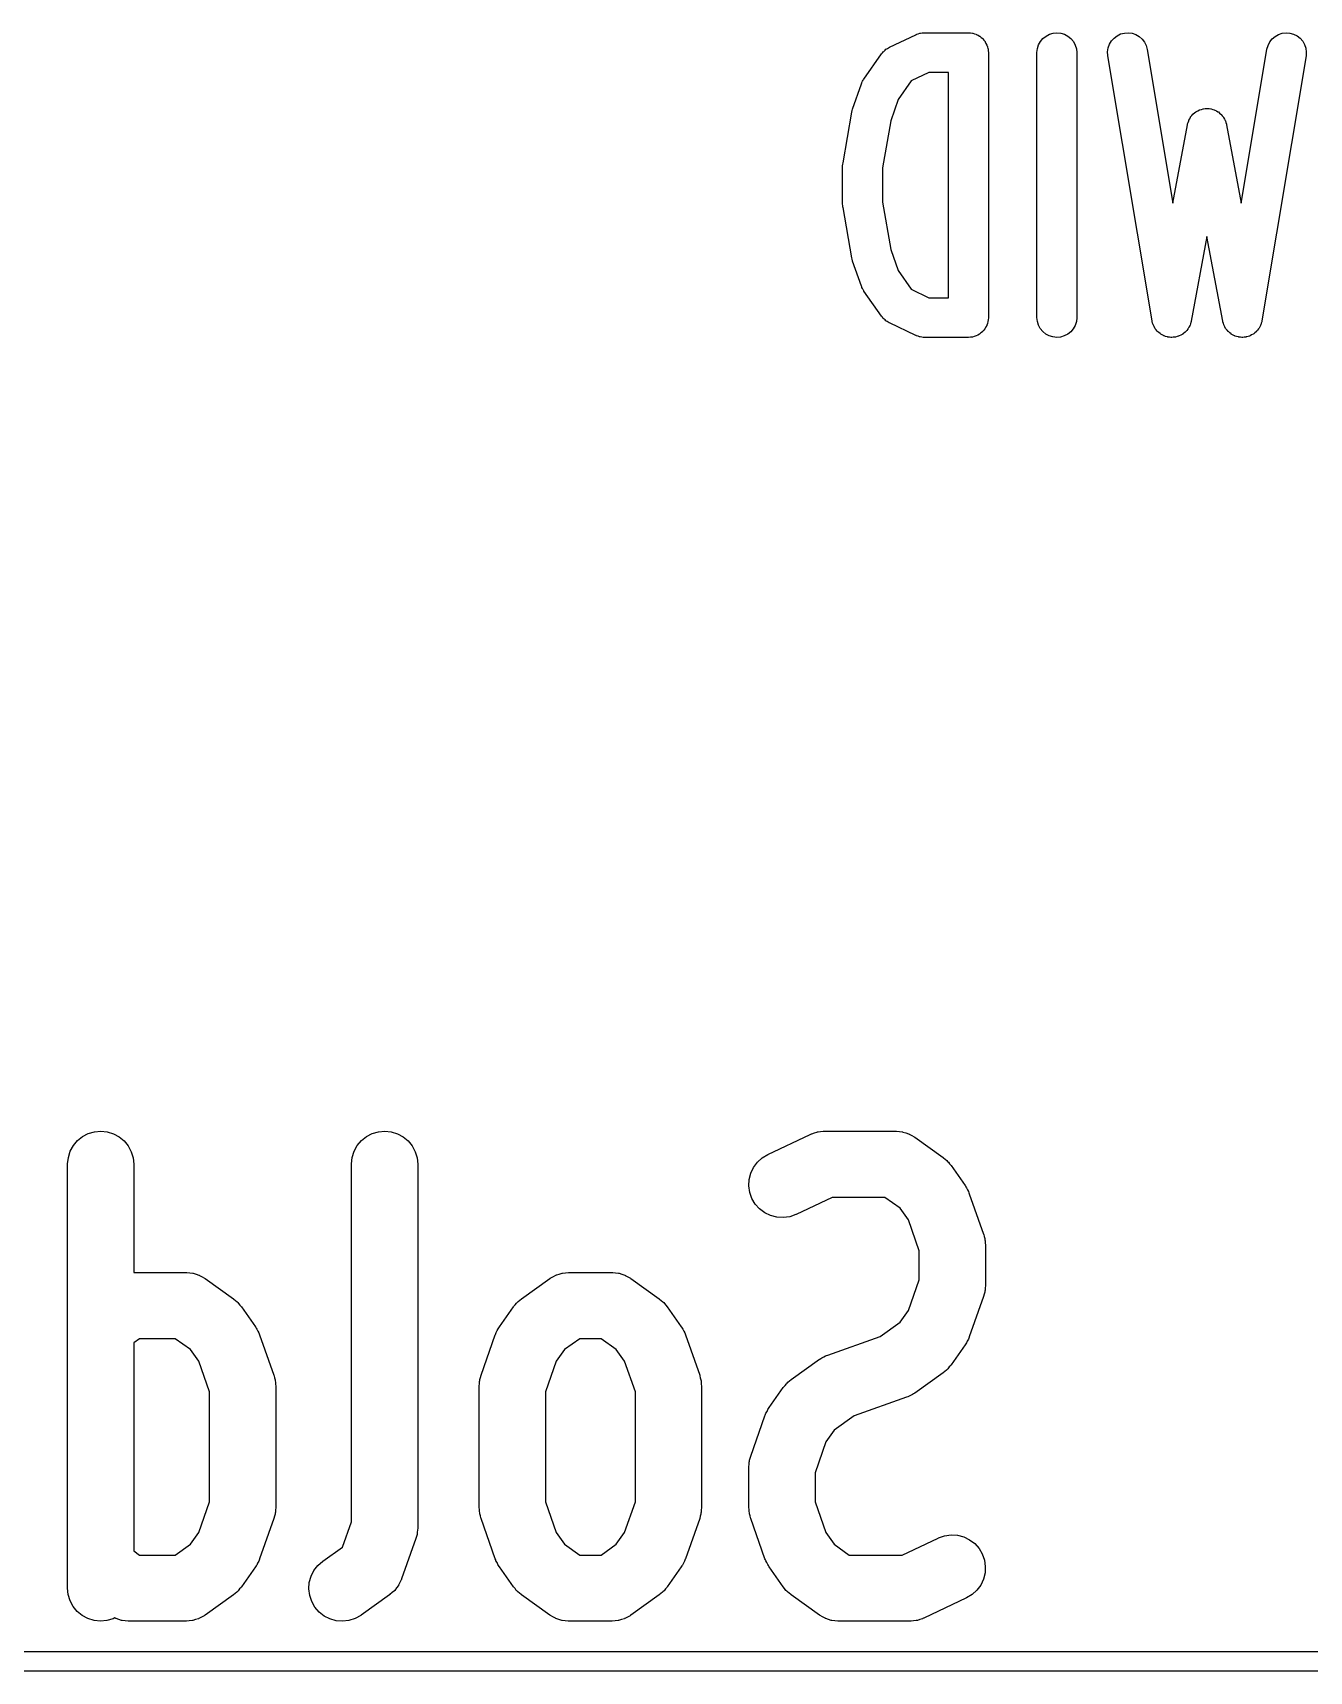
# Model space of a CAD drawing. Extents: x 69 to 231, y -99 to -49.
# Drawn here: x 180.47 to 190.11, y -97.83 to -85.45 of the extents above; entities that cross this region are included whole.
import ezdxf

# ---------------------------------------------------------------- set-up
doc = ezdxf.new("R2010")
doc.units = 0
doc.layers.add('BLACK', color=7, linetype='CONTINUOUS')

msp = doc.modelspace()

# ---------------------------------------------------------------- linework, layer by layer
at = {"layer": 'BLACK', "linetype": 'CONTINUOUS'}
for p, q in [((186.936, -85.5646), (187.136, -85.4693)), ((187.136, -85.4693), (187.137, -85.4684)), ((187.137, -85.4684), (187.14, -85.4675)), ((187.14, -85.4675), (187.143, -85.4661)), ((187.143, -85.4661), (187.154, -85.4627)), ((187.154, -85.4627), (187.165, -85.4589)), ((187.165, -85.4589), (187.168, -85.4585)), ((187.168, -85.4585), (187.171, -85.4576)), ((187.171, -85.4576), (187.182, -85.4565)), ((187.182, -85.4565), (187.194, -85.4549)), ((187.194, -85.4549), (187.197, -85.4551)), ((187.197, -85.4551), (187.2, -85.4548)), ((187.2, -85.4548), (187.533, -85.4548)), ((187.533, -85.4548), (187.534, -85.4548)), ((187.534, -85.4548), (187.534, -85.4548)), ((187.534, -85.4548), (187.534, -85.4548)), ((187.534, -85.4548), (187.535, -85.4548)), ((187.535, -85.4548), (187.549, -85.4564)), ((187.549, -85.4564), (187.563, -85.4578)), ((187.563, -85.4578), (187.564, -85.458)), ((187.564, -85.458), (187.565, -85.458)), ((187.565, -85.458), (187.578, -85.4623)), ((187.578, -85.4623), (187.591, -85.4665)), ((187.591, -85.4665), (187.592, -85.4667)), ((187.592, -85.4667), (187.592, -85.4669)), ((187.592, -85.4669), (187.605, -85.4737)), ((187.605, -85.4737), (187.617, -85.4804)), ((188.118, -85.4792), (188.144, -85.4657)), ((188.144, -85.4657), (188.172, -85.4574)), ((188.172, -85.4574), (188.201, -85.4548)), ((188.201, -85.4548), (188.23, -85.4578)), ((188.23, -85.4578), (188.258, -85.4665)), ((188.258, -85.4665), (188.284, -85.4804)), ((188.632, -85.4945), (188.655, -85.4768)), ((188.655, -85.4768), (188.681, -85.464)), ((188.681, -85.464), (188.71, -85.4566)), ((188.71, -85.4566), (188.739, -85.4549)), ((188.739, -85.4549), (188.768, -85.4588)), ((188.768, -85.4588), (188.796, -85.4683)), ((188.796, -85.4683), (188.821, -85.483)), ((189.847, -85.4818), (189.873, -85.4675)), ((189.873, -85.4675), (189.901, -85.4583)), ((189.901, -85.4583), (189.93, -85.4548)), ((189.93, -85.4548), (189.959, -85.457)), ((189.959, -85.457), (189.987, -85.4648)), ((189.987, -85.4648), (190.013, -85.4779)), ((190.013, -85.4779), (190.037, -85.4959)), ((186.884, -85.606), (186.889, -85.5994)), ((186.889, -85.5994), (186.893, -85.5951)), ((186.893, -85.5951), (186.898, -85.5903)), ((186.898, -85.5903), (186.904, -85.5853)), ((186.904, -85.5853), (186.91, -85.5797)), ((186.91, -85.5797), (186.916, -85.5764)), ((186.916, -85.5764), (186.921, -85.5725)), ((186.921, -85.5725), (186.928, -85.5689)), ((186.928, -85.5689), (186.936, -85.5646)), ((187.617, -85.4804), (187.618, -85.4807)), ((187.618, -85.4807), (187.618, -85.481)), ((187.618, -85.481), (187.629, -85.4901)), ((187.629, -85.4901), (187.64, -85.4991)), ((187.64, -85.4991), (187.64, -85.4995)), ((187.64, -85.4995), (187.641, -85.4998)), ((187.641, -85.4998), (187.649, -85.5108)), ((187.649, -85.5108), (187.658, -85.5218)), ((187.658, -85.5218), (187.659, -85.5222)), ((187.659, -85.5222), (187.659, -85.5226)), ((187.659, -85.5226), (187.665, -85.5351)), ((187.665, -85.5351), (187.672, -85.5476)), ((187.672, -85.5476), (187.672, -85.5481)), ((187.672, -85.5481), (187.672, -85.5486)), ((187.672, -85.5486), (187.676, -85.5621)), ((187.676, -85.5621), (187.68, -85.5756)), ((187.68, -85.5756), (187.681, -85.5761)), ((187.681, -85.5761), (187.681, -85.5767)), ((187.681, -85.5767), (187.682, -85.5906)), ((187.682, -85.5906), (187.683, -85.6048)), ((188.05, -85.6027), (188.053, -85.5736)), ((188.053, -85.5736), (188.062, -85.5457)), ((188.062, -85.5457), (188.076, -85.52)), ((188.076, -85.52), (188.095, -85.4976)), ((188.095, -85.4976), (188.118, -85.4792)), ((188.284, -85.4804), (188.306, -85.4991)), ((188.306, -85.4991), (188.325, -85.5218)), ((188.325, -85.5218), (188.339, -85.5476)), ((188.339, -85.5476), (188.347, -85.5756)), ((188.347, -85.5756), (188.35, -85.6048)), ((188.583, -85.5981), (188.588, -85.5691)), ((188.585, -85.6274), (188.583, -85.5981)), ((188.588, -85.5691), (188.597, -85.5415)), ((188.597, -85.5415), (188.612, -85.5163)), ((188.612, -85.5163), (188.632, -85.4945)), ((188.821, -85.483), (188.843, -85.5023)), ((188.843, -85.5023), (188.861, -85.5256)), ((188.861, -85.5256), (188.874, -85.5518)), ((188.874, -85.5518), (188.881, -85.5801)), ((188.881, -85.5801), (189.075, -86.7425)), ((189.592, -86.7425), (189.785, -85.5801)), ((189.785, -85.5801), (189.786, -85.578)), ((189.786, -85.578), (189.794, -85.5499)), ((189.794, -85.5499), (189.807, -85.5238)), ((189.807, -85.5238), (189.825, -85.5008)), ((189.825, -85.5008), (189.847, -85.4818)), ((190.037, -85.4959), (190.056, -85.518)), ((190.056, -85.518), (190.07, -85.5434)), ((190.07, -85.5434), (190.08, -85.5712)), ((190.08, -85.5712), (190.083, -85.6002)), ((190.083, -85.6002), (190.081, -85.6294)), ((186.744, -85.8045), (186.877, -85.614)), ((186.877, -85.614), (186.878, -85.6123)), ((186.878, -85.6123), (186.884, -85.606)), ((187.683, -85.6048), (187.683, -87.6048)), ((188.05, -85.6048), (188.05, -85.6027)), ((188.05, -87.6048), (188.05, -85.6048)), ((188.35, -85.6048), (188.35, -87.6048)), ((188.585, -85.6294), (188.585, -85.6274)), ((188.919, -87.6294), (188.585, -85.6294)), ((190.081, -85.6294), (189.748, -87.6294)), ((186.658, -86.0314), (186.725, -85.8409)), ((186.725, -85.8409), (186.726, -85.839)), ((186.726, -85.839), (186.728, -85.8346)), ((186.728, -85.8346), (186.729, -85.83)), ((186.729, -85.83), (186.734, -85.8214)), ((186.734, -85.8214), (186.738, -85.8126)), ((186.738, -85.8126), (186.741, -85.8087)), ((186.741, -85.8087), (186.744, -85.8045)), ((187.1, -85.8184), (187.001, -85.9596)), ((187.234, -85.7548), (187.1, -85.8184)), ((187.383, -85.7548), (187.234, -85.7548)), ((187.383, -87.4548), (187.383, -85.7548)), ((187.001, -85.9596), (186.946, -86.1189)), ((186.586, -86.436), (186.652, -86.0551)), ((186.652, -86.0551), (186.653, -86.053)), ((186.653, -86.053), (186.656, -86.0423)), ((186.656, -86.0423), (186.658, -86.0314)), ((189.203, -86.1043), (189.209, -86.0928)), ((189.209, -86.0928), (189.21, -86.0915)), ((189.21, -86.0901), (189.219, -86.0802)), ((189.21, -86.0915), (189.21, -86.0901)), ((189.219, -86.0802), (189.227, -86.0702)), ((189.227, -86.0702), (189.228, -86.0691)), ((189.228, -86.0691), (189.23, -86.0679)), ((189.23, -86.0679), (189.24, -86.0598)), ((189.24, -86.0598), (189.25, -86.0516)), ((189.25, -86.0516), (189.251, -86.0508)), ((189.251, -86.0508), (189.253, -86.0498)), ((189.253, -86.0498), (189.264, -86.0439)), ((189.264, -86.0439), (189.276, -86.0377)), ((189.276, -86.0377), (189.277, -86.0373)), ((189.277, -86.0373), (189.279, -86.0365)), ((189.279, -86.0365), (189.291, -86.033)), ((189.291, -86.033), (189.304, -86.0292)), ((189.304, -86.0292), (189.305, -86.029)), ((189.305, -86.029), (189.307, -86.0285)), ((189.307, -86.0285), (189.32, -86.0275)), ((189.32, -86.0275), (189.333, -86.0262)), ((189.333, -86.0262), (189.334, -86.0263)), ((189.334, -86.0263), (189.336, -86.0262)), ((189.336, -86.0262), (189.349, -86.0277)), ((189.349, -86.0277), (189.362, -86.0289)), ((189.362, -86.0289), (189.363, -86.0294)), ((189.363, -86.0294), (189.365, -86.0296)), ((189.365, -86.0296), (189.377, -86.0336)), ((189.377, -86.0336), (189.39, -86.0373)), ((189.39, -86.0373), (189.391, -86.038)), ((189.391, -86.038), (189.393, -86.0386)), ((189.393, -86.0386), (189.404, -86.0449)), ((189.404, -86.0449), (189.416, -86.0509)), ((189.416, -86.0509), (189.417, -86.052)), ((189.417, -86.052), (189.419, -86.0528)), ((189.419, -86.0528), (189.428, -86.0612)), ((189.428, -86.0612), (189.439, -86.0693)), ((189.439, -86.0693), (189.44, -86.0706)), ((189.44, -86.0706), (189.441, -86.0717)), ((189.441, -86.0717), (189.449, -86.0818)), ((189.449, -86.0818), (189.457, -86.0918)), ((189.457, -86.0918), (189.458, -86.0933)), ((189.458, -86.0933), (189.459, -86.0946)), ((189.459, -86.0946), (189.465, -86.1061)), ((186.946, -86.1189), (186.883, -86.4749)), ((189.075, -86.7425), (189.186, -86.1487)), ((189.186, -86.1466), (189.187, -86.145)), ((189.186, -86.1487), (189.186, -86.1466)), ((189.187, -86.1434), (189.191, -86.1311)), ((189.187, -86.145), (189.187, -86.1434)), ((189.191, -86.1311), (189.195, -86.1186)), ((189.195, -86.1186), (189.196, -86.1172)), ((189.196, -86.1156), (189.203, -86.1043)), ((189.196, -86.1172), (189.196, -86.1156)), ((189.465, -86.1061), (189.471, -86.1175)), ((189.471, -86.1175), (189.472, -86.1191)), ((189.472, -86.1191), (189.473, -86.1205)), ((189.473, -86.1205), (189.476, -86.133)), ((189.476, -86.133), (189.48, -86.1454)), ((189.48, -86.1454), (189.48, -86.1471)), ((189.48, -86.1471), (189.481, -86.1487)), ((189.481, -86.1487), (189.592, -86.7425)), ((186.583, -86.4598), (186.585, -86.448)), ((186.583, -86.4619), (186.583, -86.4598)), ((186.583, -86.7476), (186.583, -86.4619)), ((186.585, -86.448), (186.586, -86.436)), ((186.883, -86.4749), (186.883, -86.7346)), ((186.584, -86.7595), (186.583, -86.7476)), ((186.585, -86.7714), (186.584, -86.7595)), ((186.586, -86.7735), (186.585, -86.7714)), ((186.652, -87.1544), (186.586, -86.7735)), ((186.883, -86.7346), (186.946, -87.0906)), ((189.333, -86.9936), (189.214, -87.6323)), ((189.453, -87.6323), (189.333, -86.9936)), ((186.655, -87.1652), (186.652, -87.1544)), ((186.658, -87.1761), (186.655, -87.1652)), ((186.658, -87.1781), (186.658, -87.1761)), ((186.725, -87.3686), (186.658, -87.1781)), ((186.946, -87.0906), (187.001, -87.25)), ((187.001, -87.25), (187.1, -87.3911)), ((186.727, -87.373), (186.725, -87.3686)), ((186.729, -87.3776), (186.727, -87.373)), ((186.733, -87.3863), (186.729, -87.3776)), ((186.737, -87.3952), (186.733, -87.3863)), ((186.74, -87.3991), (186.737, -87.3952)), ((186.743, -87.4033), (186.74, -87.3991)), ((186.744, -87.4051), (186.743, -87.4033)), ((186.877, -87.5955), (186.744, -87.4051)), ((187.1, -87.3911), (187.234, -87.4548)), ((187.234, -87.4548), (187.383, -87.4548)), ((186.883, -87.6019), (186.877, -87.5955)), ((186.887, -87.6086), (186.883, -87.6019)), ((186.892, -87.6129), (186.887, -87.6086)), ((186.896, -87.6178), (186.892, -87.6129)), ((186.903, -87.6229), (186.896, -87.6178)), ((186.909, -87.6286), (186.903, -87.6229)), ((186.914, -87.6319), (186.909, -87.6286)), ((186.919, -87.6359), (186.914, -87.6319)), ((186.927, -87.6397), (186.919, -87.6359)), ((186.934, -87.644), (186.927, -87.6397)), ((186.936, -87.645), (186.934, -87.644)), ((187.136, -87.7402), (186.936, -87.645)), ((187.648, -87.7003), (187.639, -87.7112)), ((187.657, -87.6895), (187.648, -87.7003)), ((187.658, -87.6886), (187.657, -87.689)), ((187.657, -87.689), (187.657, -87.6895)), ((187.664, -87.6762), (187.658, -87.6886)), ((187.671, -87.6639), (187.664, -87.6762)), ((187.672, -87.6629), (187.671, -87.6633)), ((187.671, -87.6633), (187.671, -87.6639)), ((187.676, -87.6494), (187.672, -87.6629)), ((187.68, -87.6359), (187.676, -87.6494)), ((187.682, -87.6209), (187.68, -87.6349)), ((187.68, -87.6349), (187.68, -87.6354)), ((187.68, -87.6354), (187.68, -87.6359)), ((187.683, -87.6069), (187.682, -87.6209)), ((187.683, -87.6048), (187.683, -87.6058)), ((187.683, -87.6058), (187.683, -87.6058)), ((187.683, -87.6058), (187.683, -87.6058)), ((187.683, -87.6058), (187.683, -87.6069)), ((188.053, -87.6339), (188.05, -87.6048)), ((188.061, -87.6619), (188.053, -87.6339)), ((188.075, -87.6878), (188.061, -87.6619)), ((188.094, -87.7105), (188.075, -87.6878)), ((188.324, -87.6895), (188.305, -87.7119)), ((188.338, -87.6639), (188.324, -87.6895)), ((188.347, -87.6359), (188.338, -87.6639)), ((188.35, -87.6069), (188.347, -87.6359)), ((188.35, -87.6048), (188.35, -87.6069)), ((188.92, -87.6324), (188.919, -87.6294)), ((188.92, -87.6355), (188.92, -87.6324)), ((188.923, -87.6466), (188.92, -87.6355)), ((188.926, -87.6577), (188.923, -87.6466)), ((188.928, -87.6605), (188.926, -87.6577)), ((188.929, -87.6634), (188.928, -87.6605)), ((188.934, -87.6736), (188.929, -87.6634)), ((188.939, -87.6839), (188.934, -87.6736)), ((188.941, -87.6864), (188.939, -87.6839)), ((188.943, -87.6891), (188.941, -87.6864)), ((188.95, -87.698), (188.943, -87.6891)), ((188.957, -87.7072), (188.95, -87.698)), ((189.18, -87.7019), (189.173, -87.7108)), ((189.188, -87.6932), (189.18, -87.7019)), ((189.189, -87.6905), (189.188, -87.6932)), ((189.191, -87.6881), (189.189, -87.6905)), ((189.197, -87.678), (189.191, -87.6881)), ((189.203, -87.668), (189.197, -87.678)), ((189.204, -87.6651), (189.203, -87.668)), ((189.205, -87.6623), (189.204, -87.6651)), ((189.209, -87.6513), (189.205, -87.6623)), ((189.212, -87.6404), (189.209, -87.6513)), ((189.213, -87.6373), (189.212, -87.6404)), ((189.214, -87.6343), (189.213, -87.6373)), ((189.214, -87.6323), (189.214, -87.6343)), ((189.453, -87.6353), (189.453, -87.6323)), ((189.454, -87.6383), (189.453, -87.6353)), ((189.457, -87.6493), (189.454, -87.6383)), ((189.461, -87.6604), (189.457, -87.6493)), ((189.462, -87.6632), (189.461, -87.6604)), ((189.463, -87.6661), (189.462, -87.6632)), ((189.469, -87.6761), (189.463, -87.6661)), ((189.474, -87.6864), (189.469, -87.6761)), ((189.476, -87.6888), (189.474, -87.6864)), ((189.478, -87.6915), (189.476, -87.6888)), ((189.485, -87.7003), (189.478, -87.6915)), ((189.492, -87.7093), (189.485, -87.7003)), ((189.715, -87.6996), (189.708, -87.7087)), ((189.723, -87.6909), (189.715, -87.6996)), ((189.724, -87.6881), (189.723, -87.6909)), ((189.726, -87.6857), (189.724, -87.6881)), ((189.732, -87.6754), (189.726, -87.6857)), ((189.737, -87.6654), (189.732, -87.6754)), ((189.738, -87.6624), (189.737, -87.6654)), ((189.74, -87.6596), (189.738, -87.6624)), ((189.743, -87.6485), (189.74, -87.6596)), ((189.746, -87.6375), (189.743, -87.6485)), ((189.747, -87.6345), (189.746, -87.6375)), ((189.748, -87.6315), (189.747, -87.6345)), ((189.748, -87.6294), (189.748, -87.6315)), ((187.138, -87.7412), (187.136, -87.7402)), ((187.141, -87.7426), (187.138, -87.7412)), ((187.152, -87.7462), (187.141, -87.7426)), ((187.163, -87.7501), (187.152, -87.7462)), ((187.166, -87.7506), (187.163, -87.7501)), ((187.169, -87.7515), (187.166, -87.7506)), ((187.18, -87.7528), (187.169, -87.7515)), ((187.192, -87.7545), (187.18, -87.7528)), ((187.195, -87.7544), (187.192, -87.7545)), ((187.198, -87.7547), (187.195, -87.7544)), ((187.2, -87.7548), (187.198, -87.7547)), ((187.533, -87.7548), (187.2, -87.7548)), ((187.547, -87.7534), (187.533, -87.7548)), ((187.561, -87.7521), (187.547, -87.7534)), ((187.562, -87.752), (187.561, -87.7521)), ((187.576, -87.7478), (187.562, -87.7519)), ((187.562, -87.7519), (187.562, -87.752)), ((187.59, -87.7438), (187.576, -87.7478)), ((187.603, -87.7368), (187.59, -87.7434)), ((187.59, -87.7434), (187.59, -87.7436)), ((187.59, -87.7436), (187.59, -87.7438)), ((187.615, -87.7303), (187.603, -87.7368)), ((187.616, -87.7299), (187.615, -87.7303)), ((187.627, -87.7207), (187.616, -87.7297)), ((187.616, -87.7297), (187.616, -87.7299)), ((187.638, -87.7119), (187.627, -87.7207)), ((187.639, -87.7115), (187.638, -87.7119)), ((187.639, -87.7112), (187.639, -87.7115)), ((188.116, -87.7291), (188.094, -87.7105)), ((188.142, -87.743), (188.116, -87.7291)), ((188.17, -87.7517), (188.142, -87.743)), ((188.199, -87.7548), (188.17, -87.7517)), ((188.228, -87.7521), (188.199, -87.7548)), ((188.256, -87.7438), (188.228, -87.7521)), ((188.282, -87.7303), (188.256, -87.7438)), ((188.305, -87.7119), (188.282, -87.7303)), ((188.959, -87.7092), (188.957, -87.7072)), ((188.961, -87.7116), (188.959, -87.7092)), ((188.97, -87.7189), (188.961, -87.7116)), ((188.979, -87.7265), (188.97, -87.7189)), ((188.982, -87.7281), (188.979, -87.7265)), ((188.984, -87.73), (188.982, -87.7281)), ((188.994, -87.7354), (188.984, -87.73)), ((189.004, -87.7412), (188.994, -87.7354)), ((189.007, -87.7422), (189.004, -87.7412)), ((189.01, -87.7437), (189.007, -87.7422)), ((189.021, -87.747), (189.01, -87.7437)), ((189.032, -87.7507), (189.021, -87.747)), ((189.035, -87.7511), (189.032, -87.7507)), ((189.038, -87.752), (189.035, -87.7511)), ((189.05, -87.7531), (189.038, -87.752)), ((189.061, -87.7547), (189.05, -87.7531)), ((189.064, -87.7545), (189.061, -87.7547)), ((189.067, -87.7548), (189.064, -87.7545)), ((189.079, -87.7536), (189.067, -87.7548)), ((189.09, -87.7529), (189.079, -87.7536)), ((189.093, -87.7521), (189.09, -87.7529)), ((189.096, -87.7518), (189.093, -87.7521)), ((189.107, -87.7484), (189.096, -87.7518)), ((189.119, -87.7455), (189.107, -87.7484)), ((189.121, -87.7441), (189.119, -87.7455)), ((189.124, -87.7432), (189.121, -87.7441)), ((189.135, -87.7378), (189.124, -87.7432)), ((189.145, -87.7327), (189.135, -87.7378)), ((189.147, -87.7308), (189.145, -87.7327)), ((189.15, -87.7294), (189.147, -87.7308)), ((189.159, -87.722), (189.15, -87.7294)), ((189.168, -87.7151), (189.159, -87.722)), ((189.17, -87.7127), (189.168, -87.7151)), ((189.173, -87.7108), (189.17, -87.7127)), ((189.495, -87.7113), (189.492, -87.7093)), ((189.497, -87.7136), (189.495, -87.7113)), ((189.506, -87.7207), (189.497, -87.7136)), ((189.515, -87.7282), (189.506, -87.7207)), ((189.517, -87.7297), (189.515, -87.7282)), ((189.52, -87.7316), (189.517, -87.7297)), ((189.53, -87.7368), (189.52, -87.7316)), ((189.54, -87.7424), (189.53, -87.7368)), ((189.543, -87.7433), (189.54, -87.7424)), ((189.546, -87.7447), (189.543, -87.7433)), ((189.557, -87.7478), (189.546, -87.7447)), ((189.568, -87.7514), (189.557, -87.7478)), ((189.571, -87.7517), (189.568, -87.7514)), ((189.574, -87.7525), (189.571, -87.7517)), ((189.586, -87.7534), (189.574, -87.7525)), ((189.597, -87.7547), (189.586, -87.7534)), ((189.6, -87.7545), (189.597, -87.7547)), ((189.604, -87.7547), (189.6, -87.7545)), ((189.615, -87.7533), (189.604, -87.7547)), ((189.626, -87.7524), (189.615, -87.7533)), ((189.629, -87.7516), (189.626, -87.7524)), ((189.633, -87.7512), (189.629, -87.7516)), ((189.644, -87.7476), (189.633, -87.7512)), ((189.655, -87.7444), (189.644, -87.7476)), ((189.657, -87.743), (189.655, -87.7444)), ((189.66, -87.7421), (189.657, -87.743)), ((189.67, -87.7364), (189.66, -87.7421)), ((189.681, -87.7312), (189.67, -87.7364)), ((189.683, -87.7292), (189.681, -87.7312)), ((189.686, -87.7277), (189.683, -87.7292)), ((189.695, -87.7202), (189.686, -87.7277)), ((189.704, -87.7131), (189.695, -87.7202)), ((189.706, -87.7107), (189.704, -87.7131)), ((189.708, -87.7087), (189.706, -87.7107)), ((180.845, -93.7884), (180.888, -93.7658)), ((180.888, -93.7658), (180.935, -93.752)), ((180.935, -93.752), (180.984, -93.7476)), ((180.984, -93.7476), (181.032, -93.7527)), ((181.032, -93.7527), (181.079, -93.7672)), ((182.988, -93.7884), (183.031, -93.7658)), ((183.031, -93.7658), (183.078, -93.752)), ((183.078, -93.752), (183.127, -93.7476)), ((183.127, -93.7476), (183.175, -93.7527)), ((183.175, -93.7527), (183.222, -93.7672)), ((186.351, -93.7665), (186.37, -93.7608)), ((186.37, -93.7608), (186.389, -93.7544)), ((186.389, -93.7544), (186.393, -93.7537)), ((186.393, -93.7537), (186.398, -93.7524)), ((186.398, -93.7524), (186.417, -93.7505)), ((186.417, -93.7505), (186.437, -93.7478)), ((186.437, -93.7478), (186.442, -93.7481)), ((186.442, -93.7481), (186.446, -93.7476)), ((186.446, -93.7476), (186.982, -93.7476)), ((186.982, -93.7476), (186.986, -93.7476)), ((186.986, -93.7476), (186.988, -93.7479)), ((186.988, -93.7479), (186.99, -93.7477)), ((186.99, -93.7477), (187.012, -93.7506)), ((187.012, -93.7506), (187.034, -93.7531)), ((187.034, -93.7531), (187.036, -93.7538)), ((187.036, -93.7538), (187.038, -93.754)), ((187.038, -93.754), (187.059, -93.7611)), ((187.059, -93.7611), (187.081, -93.7678)), ((180.752, -93.8991), (180.776, -93.8564)), ((180.776, -93.8564), (180.807, -93.819)), ((180.807, -93.819), (180.845, -93.7884)), ((181.079, -93.7672), (181.122, -93.7904)), ((181.122, -93.7904), (181.16, -93.8215)), ((181.16, -93.8215), (181.19, -93.8593)), ((181.19, -93.8593), (181.213, -93.9024)), ((182.895, -93.8991), (182.919, -93.8564)), ((182.919, -93.8564), (182.95, -93.819)), ((182.95, -93.819), (182.988, -93.7884)), ((183.222, -93.7672), (183.265, -93.7904)), ((183.265, -93.7904), (183.302, -93.8215)), ((183.302, -93.8215), (183.333, -93.8593)), ((183.333, -93.8593), (183.356, -93.9024)), ((186.018, -93.9241), (186.339, -93.7717)), ((186.339, -93.7717), (186.342, -93.7702)), ((186.342, -93.7702), (186.347, -93.7687)), ((186.347, -93.7687), (186.351, -93.7665)), ((187.081, -93.7678), (187.083, -93.7689)), ((187.083, -93.7689), (187.085, -93.7696)), ((187.085, -93.7696), (187.104, -93.7807)), ((187.104, -93.7807), (187.123, -93.7913)), ((187.123, -93.7913), (187.125, -93.7928)), ((187.125, -93.7928), (187.127, -93.7939)), ((187.127, -93.7939), (187.341, -93.9463)), ((180.732, -93.9941), (180.738, -93.9456)), ((180.732, -93.9976), (180.732, -93.9941)), ((180.732, -97.1976), (180.732, -93.9976)), ((180.738, -93.9456), (180.752, -93.8991)), ((181.213, -93.9024), (181.227, -93.9491)), ((181.227, -93.9491), (181.232, -93.9976)), ((181.232, -93.9976), (181.232, -94.8143)), ((182.875, -93.9941), (182.88, -93.9456)), ((182.875, -93.9976), (182.875, -93.9941)), ((182.875, -96.6978), (182.875, -93.9976)), ((182.88, -93.9456), (182.895, -93.8991)), ((183.356, -93.9024), (183.37, -93.9491)), ((183.37, -93.9491), (183.375, -93.9976)), ((183.375, -93.9976), (183.375, -96.7405)), ((185.911, -94.0211), (185.94, -93.982)), ((185.94, -93.982), (185.976, -93.9492)), ((185.976, -93.9492), (186.018, -93.9241)), ((187.341, -93.9463), (187.344, -93.9483)), ((187.344, -93.9483), (187.356, -93.9592)), ((187.356, -93.9592), (187.369, -93.9692)), ((187.369, -93.9692), (187.374, -93.9754)), ((187.374, -93.9754), (187.381, -93.9808)), ((187.381, -93.9808), (187.39, -93.9938)), ((187.39, -93.9938), (187.401, -94.0062)), ((187.401, -94.0062), (187.508, -94.1586)), ((185.875, -94.1612), (185.878, -94.1125)), ((185.878, -94.1125), (185.89, -94.0652)), ((185.89, -94.0652), (185.911, -94.0211)), ((185.882, -94.2095), (185.875, -94.1612)), ((185.898, -94.2555), (185.882, -94.2095)), ((185.923, -94.2975), (185.898, -94.2555)), ((186.503, -94.2476), (186.232, -94.3759)), ((186.902, -94.2476), (186.503, -94.2476)), ((187.017, -94.3289), (186.902, -94.2476)), ((187.508, -94.1586), (187.51, -94.1615)), ((187.51, -94.1615), (187.514, -94.1686)), ((187.514, -94.1686), (187.519, -94.1752)), ((187.519, -94.1752), (187.526, -94.19)), ((187.526, -94.19), (187.534, -94.2042)), ((187.534, -94.2042), (187.536, -94.212)), ((187.536, -94.212), (187.539, -94.2195)), ((187.539, -94.2195), (187.647, -94.5242)), ((185.956, -94.3339), (185.923, -94.2975)), ((185.995, -94.3633), (185.956, -94.3339)), ((186.039, -94.3846), (185.995, -94.3633)), ((186.086, -94.3969), (186.039, -94.3846)), ((186.229, -94.3774), (186.183, -94.3932)), ((186.232, -94.3759), (186.229, -94.3774)), ((187.079, -94.4179), (187.017, -94.3289)), ((186.134, -94.3998), (186.086, -94.3969)), ((186.183, -94.3932), (186.134, -94.3998)), ((187.161, -94.6498), (187.079, -94.4179)), ((187.647, -94.5242), (187.648, -94.5275)), ((187.648, -94.5275), (187.651, -94.5432)), ((187.651, -94.5432), (187.656, -94.5586)), ((187.656, -94.5586), (187.657, -94.5669)), ((187.657, -94.5669), (187.659, -94.5751)), ((187.659, -94.5751), (187.659, -94.5911)), ((187.659, -94.5911), (187.661, -94.6071)), ((187.661, -94.6071), (187.661, -94.9119)), ((187.161, -94.8692), (187.161, -94.6498)), ((181.232, -94.8143), (181.625, -94.8143)), ((181.625, -94.8143), (181.628, -94.8143)), ((181.628, -94.8143), (181.631, -94.8146)), ((181.631, -94.8146), (181.633, -94.8144)), ((181.633, -94.8144), (181.655, -94.8173)), ((181.655, -94.8173), (181.677, -94.8197)), ((181.677, -94.8197), (181.679, -94.8204)), ((181.679, -94.8204), (181.681, -94.8207)), ((181.681, -94.8207), (181.702, -94.8278)), ((181.702, -94.8278), (181.723, -94.8345)), ((181.723, -94.8345), (181.725, -94.8356)), ((181.725, -94.8356), (181.728, -94.8363)), ((181.728, -94.8363), (181.747, -94.8473)), ((181.747, -94.8473), (181.766, -94.858)), ((181.766, -94.858), (181.768, -94.8594)), ((181.768, -94.8594), (181.77, -94.8605)), ((181.77, -94.8605), (181.984, -95.0129)), ((184.159, -95.0129), (184.373, -94.8605)), ((184.373, -94.8605), (184.376, -94.8585)), ((184.376, -94.8585), (184.378, -94.8575)), ((184.378, -94.8575), (184.38, -94.8561)), ((184.38, -94.8561), (184.399, -94.8456)), ((184.399, -94.8456), (184.419, -94.8349)), ((184.419, -94.8349), (184.421, -94.8342)), ((184.421, -94.8342), (184.423, -94.8331)), ((184.423, -94.8331), (184.444, -94.8267)), ((184.444, -94.8267), (184.465, -94.8199)), ((184.465, -94.8199), (184.467, -94.8197)), ((184.467, -94.8197), (184.469, -94.819)), ((184.469, -94.819), (184.491, -94.8169)), ((184.491, -94.8169), (184.513, -94.8143)), ((184.513, -94.8143), (184.516, -94.8145)), ((184.516, -94.8145), (184.518, -94.8143)), ((184.518, -94.8143), (184.839, -94.8143)), ((184.839, -94.8143), (184.843, -94.8143)), ((184.843, -94.8143), (184.845, -94.8146)), ((184.845, -94.8146), (184.847, -94.8144)), ((184.847, -94.8144), (184.869, -94.8173)), ((184.869, -94.8173), (184.891, -94.8197)), ((184.891, -94.8197), (184.893, -94.8204)), ((184.893, -94.8204), (184.896, -94.8207)), ((184.896, -94.8207), (184.917, -94.8278)), ((184.917, -94.8278), (184.938, -94.8345)), ((184.938, -94.8345), (184.94, -94.8356)), ((184.94, -94.8356), (184.942, -94.8363)), ((184.942, -94.8363), (184.961, -94.8473)), ((184.961, -94.8473), (184.981, -94.858)), ((184.981, -94.858), (184.982, -94.8594)), ((184.982, -94.8594), (184.984, -94.8605)), ((184.984, -94.8605), (185.198, -95.0129)), ((187.079, -95.1011), (187.161, -94.8692)), ((187.647, -94.9948), (187.539, -95.2996)), ((187.65, -94.9792), (187.647, -94.9948)), ((187.655, -94.9639), (187.65, -94.9792)), ((187.656, -94.9556), (187.655, -94.9639)), ((187.658, -94.9474), (187.656, -94.9556)), ((187.659, -94.9314), (187.658, -94.9474)), ((187.661, -94.9154), (187.659, -94.9314)), ((187.661, -94.9119), (187.661, -94.9154)), ((181.984, -95.0129), (181.987, -95.015)), ((181.987, -95.015), (181.999, -95.0258)), ((181.999, -95.0258), (182.012, -95.0359)), ((182.012, -95.0359), (182.017, -95.0421)), ((182.017, -95.0421), (182.023, -95.0475)), ((182.023, -95.0475), (182.033, -95.0605)), ((182.033, -95.0605), (182.044, -95.0729)), ((182.044, -95.0729), (182.151, -95.2253)), ((183.992, -95.2253), (184.099, -95.0729)), ((184.099, -95.0729), (184.101, -95.07)), ((184.101, -95.07), (184.112, -95.0578)), ((184.112, -95.0578), (184.122, -95.0449)), ((184.122, -95.0449), (184.128, -95.0396)), ((184.128, -95.0396), (184.133, -95.0335)), ((184.133, -95.0335), (184.146, -95.0236)), ((184.146, -95.0236), (184.159, -95.0129)), ((185.198, -95.0129), (185.201, -95.015)), ((185.201, -95.015), (185.213, -95.0258)), ((185.213, -95.0258), (185.226, -95.0359)), ((185.226, -95.0359), (185.232, -95.0421)), ((185.232, -95.0421), (185.238, -95.0475)), ((185.238, -95.0475), (185.247, -95.0605)), ((185.247, -95.0605), (185.258, -95.0729)), ((185.258, -95.0729), (185.365, -95.2253)), ((187.017, -95.1902), (187.079, -95.1011)), ((182.151, -95.2253), (182.153, -95.2281)), ((182.153, -95.2281), (182.157, -95.2353)), ((182.157, -95.2353), (182.162, -95.2419)), ((182.162, -95.2419), (182.169, -95.2566)), ((183.976, -95.2536), (183.983, -95.2389)), ((183.983, -95.2389), (183.988, -95.2324)), ((183.988, -95.2324), (183.992, -95.2253)), ((185.365, -95.2253), (185.367, -95.2281)), ((185.367, -95.2281), (185.371, -95.2353)), ((185.371, -95.2353), (185.376, -95.2419)), ((185.376, -95.2419), (185.383, -95.2566)), ((186.866, -95.2975), (187.017, -95.1902)), ((181.276, -95.3143), (181.232, -95.3457)), ((181.232, -95.3457), (181.232, -96.9162)), ((181.545, -95.3143), (181.276, -95.3143)), ((181.659, -95.3955), (181.545, -95.3143)), ((182.169, -95.2566), (182.176, -95.2709)), ((182.176, -95.2709), (182.179, -95.2787)), ((182.179, -95.2787), (182.182, -95.2861)), ((182.182, -95.2861), (182.289, -95.5909)), ((183.853, -95.5909), (183.961, -95.2861)), ((183.961, -95.2861), (183.962, -95.2828)), ((183.962, -95.2828), (183.965, -95.2755)), ((183.965, -95.2755), (183.968, -95.2677)), ((183.968, -95.2677), (183.976, -95.2536)), ((184.598, -95.3143), (184.483, -95.3955)), ((184.759, -95.3143), (184.598, -95.3143)), ((184.874, -95.3955), (184.759, -95.3143)), ((185.383, -95.2566), (185.391, -95.2709)), ((185.391, -95.2709), (185.393, -95.2787)), ((185.393, -95.2787), (185.397, -95.2861)), ((185.397, -95.2861), (185.504, -95.5909)), ((186.47, -95.4383), (186.866, -95.2975)), ((187.508, -95.3605), (187.401, -95.5128)), ((187.512, -95.3533), (187.508, -95.3605)), ((187.517, -95.3468), (187.512, -95.3533)), ((187.524, -95.3322), (187.517, -95.3468)), ((187.532, -95.318), (187.524, -95.3322)), ((187.535, -95.3102), (187.532, -95.318)), ((187.538, -95.3029), (187.535, -95.3102)), ((187.539, -95.2996), (187.538, -95.3029)), ((181.722, -95.4846), (181.659, -95.3955)), ((181.804, -95.7165), (181.722, -95.4846)), ((184.421, -95.4846), (184.339, -95.7165)), ((184.483, -95.3955), (184.421, -95.4846)), ((184.936, -95.4846), (184.874, -95.3955)), ((185.018, -95.7165), (184.936, -95.4846)), ((186.194, -95.6225), (186.409, -95.4701)), ((186.409, -95.4701), (186.412, -95.4681)), ((186.412, -95.4681), (186.419, -95.464)), ((186.419, -95.464), (186.426, -95.459)), ((186.426, -95.459), (186.44, -95.4522)), ((186.44, -95.4522), (186.454, -95.4444)), ((186.454, -95.4444), (186.462, -95.4418)), ((186.462, -95.4418), (186.47, -95.4383)), ((182.289, -95.5909), (182.291, -95.5942)), ((182.291, -95.5942), (182.294, -95.6099)), ((182.294, -95.6099), (182.299, -95.6252)), ((183.845, -95.6218), (183.85, -95.6065)), ((183.85, -95.6065), (183.853, -95.5909)), ((185.504, -95.5909), (185.505, -95.5942)), ((185.505, -95.5942), (185.508, -95.6099)), ((185.508, -95.6099), (185.513, -95.6252)), ((187.341, -95.5728), (187.127, -95.7252)), ((187.354, -95.5621), (187.341, -95.5728)), ((187.367, -95.5522), (187.354, -95.5621)), ((187.372, -95.5461), (187.367, -95.5522)), ((187.378, -95.5408), (187.372, -95.5461)), ((187.388, -95.5279), (187.378, -95.5408)), ((187.399, -95.5157), (187.388, -95.5279)), ((187.401, -95.5128), (187.399, -95.5157)), ((181.804, -96.5454), (181.804, -95.7165)), ((182.299, -95.6252), (182.3, -95.6336)), ((182.3, -95.6336), (182.302, -95.6417)), ((182.302, -95.6417), (182.302, -95.6578)), ((182.302, -95.6578), (182.304, -95.6738)), ((182.304, -95.6738), (182.304, -96.5881)), ((183.839, -95.6703), (183.841, -95.6543)), ((183.839, -95.6738), (183.839, -95.6703)), ((183.839, -96.5881), (183.839, -95.6738)), ((183.841, -95.6543), (183.842, -95.6383)), ((183.842, -95.6383), (183.844, -95.6302)), ((183.844, -95.6302), (183.845, -95.6218)), ((184.339, -95.7165), (184.339, -96.5454)), ((185.018, -96.5454), (185.018, -95.7165)), ((185.513, -95.6252), (185.514, -95.6336)), ((185.514, -95.6336), (185.516, -95.6417)), ((185.516, -95.6417), (185.516, -95.6578)), ((185.516, -95.6578), (185.518, -95.6738)), ((185.518, -95.6738), (185.518, -96.5881)), ((186.028, -95.8348), (186.135, -95.6824)), ((186.135, -95.6824), (186.137, -95.6796)), ((186.137, -95.6796), (186.148, -95.6673)), ((186.148, -95.6673), (186.158, -95.6545)), ((186.158, -95.6545), (186.164, -95.6491)), ((186.164, -95.6491), (186.169, -95.643)), ((186.169, -95.643), (186.182, -95.6331)), ((186.182, -95.6331), (186.194, -95.6225)), ((187.096, -95.7431), (187.081, -95.7508)), ((187.11, -95.7362), (187.096, -95.7431)), ((187.117, -95.7312), (187.11, -95.7362)), ((187.124, -95.7272), (187.117, -95.7312)), ((187.127, -95.7252), (187.124, -95.7272)), ((186.004, -95.8772), (186.012, -95.8631)), ((186.012, -95.8631), (186.019, -95.8484)), ((186.019, -95.8484), (186.024, -95.8419)), ((186.024, -95.8419), (186.028, -95.8348)), ((187.066, -95.757), (186.67, -95.8977)), ((187.074, -95.7534), (187.066, -95.757)), ((187.081, -95.7508), (187.074, -95.7534)), ((185.889, -96.2004), (185.996, -95.8957)), ((185.996, -95.8957), (185.997, -95.8924)), ((185.997, -95.8924), (186.001, -95.885)), ((186.001, -95.885), (186.004, -95.8772)), ((186.67, -95.8977), (186.519, -96.0051)), ((186.457, -96.0941), (186.375, -96.326)), ((186.519, -96.0051), (186.457, -96.0941)), ((185.878, -96.2478), (185.88, -96.2397)), ((185.88, -96.2314), (185.885, -96.216)), ((185.88, -96.2397), (185.88, -96.2314)), ((185.885, -96.216), (185.889, -96.2004)), ((185.875, -96.2798), (185.877, -96.2639)), ((185.875, -96.2833), (185.875, -96.2798)), ((185.875, -96.5881), (185.875, -96.2833)), ((185.877, -96.2639), (185.878, -96.2478)), ((186.375, -96.326), (186.375, -96.5454)), ((181.722, -96.7773), (181.804, -96.5454)), ((182.302, -96.6076), (182.301, -96.6236)), ((182.304, -96.5916), (182.302, -96.6076)), ((182.304, -96.5881), (182.304, -96.5916)), ((183.841, -96.6041), (183.839, -96.5881)), ((183.841, -96.6202), (183.841, -96.6041)), ((184.339, -96.5454), (184.421, -96.7773)), ((184.936, -96.7773), (185.018, -96.5454)), ((185.516, -96.6076), (185.515, -96.6236)), ((185.518, -96.5916), (185.516, -96.6076)), ((185.518, -96.5881), (185.518, -96.5916)), ((185.877, -96.6041), (185.875, -96.5881)), ((185.877, -96.6202), (185.877, -96.6041)), ((186.375, -96.5454), (186.457, -96.7773)), ((182.289, -96.671), (182.182, -96.9758)), ((182.293, -96.6554), (182.289, -96.671)), ((182.298, -96.6401), (182.293, -96.6554)), ((182.299, -96.6318), (182.298, -96.6401)), ((182.301, -96.6236), (182.299, -96.6318)), ((182.808, -96.8875), (182.875, -96.6978)), ((183.843, -96.6283), (183.841, -96.6202)), ((183.844, -96.6367), (183.843, -96.6283)), ((183.849, -96.652), (183.844, -96.6367)), ((183.852, -96.6677), (183.849, -96.652)), ((183.853, -96.671), (183.852, -96.6677)), ((183.961, -96.9758), (183.853, -96.671)), ((185.504, -96.671), (185.397, -96.9758)), ((185.508, -96.6554), (185.504, -96.671)), ((185.512, -96.6401), (185.508, -96.6554)), ((185.513, -96.6318), (185.512, -96.6401)), ((185.515, -96.6236), (185.513, -96.6318)), ((185.879, -96.6283), (185.877, -96.6202)), ((185.88, -96.6367), (185.879, -96.6283)), ((185.884, -96.652), (185.88, -96.6367)), ((185.888, -96.6677), (185.884, -96.652)), ((185.889, -96.671), (185.888, -96.6677)), ((185.996, -96.9758), (185.889, -96.671)), ((181.659, -96.8664), (181.722, -96.7773)), ((183.361, -96.8234), (183.254, -97.1282)), ((183.365, -96.8078), (183.361, -96.8234)), ((183.37, -96.7925), (183.365, -96.8078)), ((183.372, -96.776), (183.37, -96.7841)), ((183.37, -96.7841), (183.37, -96.7925)), ((183.373, -96.7599), (183.372, -96.776)), ((183.375, -96.744), (183.373, -96.7599)), ((183.375, -96.7405), (183.375, -96.744)), ((184.421, -96.7773), (184.483, -96.8664)), ((184.874, -96.8664), (184.936, -96.7773)), ((186.457, -96.7773), (186.519, -96.8664)), ((187.033, -96.9476), (187.304, -96.8193)), ((187.304, -96.8193), (187.307, -96.8179)), ((187.307, -96.8179), (187.353, -96.802)), ((187.353, -96.802), (187.401, -96.7954)), ((187.401, -96.7954), (187.45, -96.7983)), ((187.45, -96.7983), (187.497, -96.8107)), ((187.497, -96.8107), (187.541, -96.8319)), ((187.541, -96.8319), (187.58, -96.8613)), ((181.232, -96.9162), (181.276, -96.9476)), ((181.276, -96.9476), (181.545, -96.9476)), ((181.545, -96.9476), (181.659, -96.8664)), ((182.181, -96.9791), (182.178, -96.9864)), ((182.182, -96.9758), (182.181, -96.9791)), ((182.659, -96.9939), (182.808, -96.8875)), ((183.964, -96.9832), (183.961, -96.9758)), ((184.483, -96.8664), (184.598, -96.9476)), ((184.598, -96.9476), (184.759, -96.9476)), ((184.759, -96.9476), (184.874, -96.8664)), ((185.395, -96.9791), (185.392, -96.9864)), ((185.397, -96.9758), (185.395, -96.9791)), ((186, -96.9832), (185.996, -96.9758)), ((186.519, -96.8664), (186.633, -96.9476)), ((186.633, -96.9476), (187.033, -96.9476)), ((187.58, -96.8613), (187.613, -96.8977)), ((187.613, -96.8977), (187.637, -96.9397)), ((187.637, -96.9397), (187.654, -96.9858)), ((182.151, -97.0367), (182.044, -97.189)), ((182.155, -97.0295), (182.151, -97.0367)), ((182.16, -97.023), (182.155, -97.0295)), ((182.167, -97.0083), (182.16, -97.023)), ((182.175, -96.9942), (182.167, -97.0083)), ((182.178, -96.9864), (182.175, -96.9942)), ((182.57, -97.1081), (182.592, -97.0645)), ((182.592, -97.0645), (182.622, -97.0259)), ((182.622, -97.0259), (182.659, -96.9939)), ((183.966, -96.991), (183.964, -96.9832)), ((183.974, -97.0053), (183.966, -96.991)), ((183.981, -97.02), (183.974, -97.0053)), ((183.986, -97.0266), (183.981, -97.02)), ((183.99, -97.0338), (183.986, -97.0266)), ((183.992, -97.0367), (183.99, -97.0338)), ((184.099, -97.189), (183.992, -97.0367)), ((185.365, -97.0367), (185.258, -97.189)), ((185.369, -97.0295), (185.365, -97.0367)), ((185.374, -97.023), (185.369, -97.0295)), ((185.381, -97.0083), (185.374, -97.023)), ((185.389, -96.9942), (185.381, -97.0083)), ((185.392, -96.9864), (185.389, -96.9942)), ((186.002, -96.991), (186, -96.9832)), ((186.01, -97.0053), (186.002, -96.991)), ((186.017, -97.02), (186.01, -97.0053)), ((186.022, -97.0266), (186.017, -97.02)), ((186.026, -97.0338), (186.022, -97.0266)), ((186.028, -97.0367), (186.026, -97.0338)), ((186.135, -97.189), (186.028, -97.0367)), ((187.658, -97.0828), (187.646, -97.1301)), ((187.654, -96.9858), (187.66, -97.0341)), ((187.66, -97.0341), (187.658, -97.0828)), ((180.737, -97.2462), (180.732, -97.1976)), ((182.009, -97.2284), (181.996, -97.2383)), ((182.015, -97.2223), (182.009, -97.2284)), ((182.021, -97.217), (182.015, -97.2223)), ((182.031, -97.2041), (182.021, -97.217)), ((182.042, -97.1919), (182.031, -97.2041)), ((182.044, -97.189), (182.042, -97.1919)), ((182.554, -97.2038), (182.557, -97.1551)), ((182.56, -97.2522), (182.554, -97.2038)), ((182.557, -97.1551), (182.57, -97.1081)), ((183.2, -97.217), (183.182, -97.2318)), ((183.201, -97.2155), (183.2, -97.217)), ((183.202, -97.2144), (183.201, -97.2155)), ((183.216, -97.1963), (183.202, -97.2144)), ((183.229, -97.1784), (183.216, -97.1963)), ((183.23, -97.1768), (183.229, -97.1784)), ((183.231, -97.1754), (183.23, -97.1768)), ((183.241, -97.155), (183.231, -97.1754)), ((183.251, -97.1348), (183.241, -97.155)), ((183.252, -97.133), (183.251, -97.1348)), ((183.253, -97.1314), (183.252, -97.133)), ((183.254, -97.1282), (183.253, -97.1314)), ((184.11, -97.2014), (184.099, -97.189)), ((184.119, -97.2144), (184.11, -97.2014)), ((184.126, -97.2198), (184.119, -97.2144)), ((184.131, -97.226), (184.126, -97.2198)), ((184.144, -97.2361), (184.131, -97.226)), ((185.224, -97.2284), (185.211, -97.2383)), ((185.229, -97.2223), (185.224, -97.2284)), ((185.235, -97.217), (185.229, -97.2223)), ((185.245, -97.2041), (185.235, -97.217)), ((185.256, -97.1919), (185.245, -97.2041)), ((185.258, -97.189), (185.256, -97.1919)), ((186.145, -97.2014), (186.135, -97.189)), ((186.155, -97.2144), (186.145, -97.2014)), ((186.161, -97.2198), (186.155, -97.2144)), ((186.167, -97.226), (186.161, -97.2198)), ((186.179, -97.2361), (186.167, -97.226)), ((187.596, -97.2133), (187.56, -97.246)), ((187.625, -97.1741), (187.596, -97.2133)), ((187.646, -97.1301), (187.625, -97.1741)), ((180.751, -97.2929), (180.737, -97.2462)), ((180.774, -97.336), (180.751, -97.2929)), ((180.805, -97.3738), (180.774, -97.336)), ((181.984, -97.249), (181.77, -97.4014)), ((181.996, -97.2383), (181.984, -97.249)), ((182.575, -97.2986), (182.56, -97.2522)), ((182.599, -97.3411), (182.575, -97.2986)), ((182.631, -97.3781), (182.599, -97.3411)), ((183.163, -97.249), (182.948, -97.4014)), ((183.164, -97.2478), (183.163, -97.249)), ((183.166, -97.2469), (183.164, -97.2478)), ((183.182, -97.2318), (183.166, -97.2469)), ((184.156, -97.2469), (184.144, -97.2361)), ((184.159, -97.249), (184.156, -97.2469)), ((184.373, -97.4014), (184.159, -97.249)), ((185.198, -97.249), (184.984, -97.4014)), ((185.211, -97.2383), (185.198, -97.249)), ((186.192, -97.2469), (186.179, -97.2361)), ((186.194, -97.249), (186.192, -97.2469)), ((186.409, -97.4014), (186.194, -97.249)), ((187.518, -97.2711), (187.196, -97.4235)), ((187.56, -97.246), (187.518, -97.2711)), ((180.842, -97.4049), (180.805, -97.3738)), ((180.885, -97.4281), (180.842, -97.4049)), ((180.932, -97.4425), (180.885, -97.4281)), ((180.98, -97.4476), (180.932, -97.4425)), ((181.029, -97.4432), (180.98, -97.4476)), ((181.076, -97.4294), (181.029, -97.4432)), ((181.089, -97.4227), (181.076, -97.4294)), ((181.094, -97.4256), (181.089, -97.4227)), ((181.096, -97.4263), (181.094, -97.4256)), ((181.098, -97.4274), (181.096, -97.4263)), ((181.119, -97.4341), (181.098, -97.4274)), ((181.14, -97.4412), (181.119, -97.4341)), ((181.142, -97.4415), (181.14, -97.4412)), ((181.144, -97.4422), (181.142, -97.4415)), ((181.167, -97.4446), (181.144, -97.4422)), ((181.189, -97.4475), (181.167, -97.4446)), ((181.191, -97.4473), (181.189, -97.4475)), ((181.193, -97.4476), (181.191, -97.4473)), ((181.196, -97.4476), (181.193, -97.4476)), ((181.625, -97.4476), (181.196, -97.4476)), ((181.627, -97.4474), (181.625, -97.4476)), ((181.629, -97.4476), (181.627, -97.4474)), ((181.651, -97.445), (181.629, -97.4476)), ((181.674, -97.4429), (181.651, -97.445)), ((181.676, -97.4422), (181.674, -97.4429)), ((181.678, -97.442), (181.676, -97.4422)), ((181.699, -97.4352), (181.678, -97.442)), ((181.72, -97.4288), (181.699, -97.4352)), ((181.722, -97.4277), (181.72, -97.4288)), ((181.724, -97.427), (181.722, -97.4277)), ((181.744, -97.4163), (181.724, -97.427)), ((181.763, -97.4058), (181.744, -97.4163)), ((181.765, -97.4044), (181.763, -97.4058)), ((181.767, -97.4034), (181.765, -97.4044)), ((181.77, -97.4014), (181.767, -97.4034)), ((182.669, -97.4083), (182.631, -97.3781)), ((182.712, -97.4304), (182.669, -97.4083)), ((182.759, -97.4437), (182.712, -97.4304)), ((182.808, -97.4476), (182.759, -97.4437)), ((182.856, -97.442), (182.808, -97.4476)), ((182.903, -97.427), (182.856, -97.442)), ((182.946, -97.4034), (182.903, -97.427)), ((182.948, -97.4014), (182.946, -97.4034)), ((184.375, -97.4025), (184.373, -97.4014)), ((184.377, -97.4039), (184.375, -97.4025)), ((184.396, -97.4146), (184.377, -97.4039)), ((184.415, -97.4256), (184.396, -97.4146)), ((184.417, -97.4263), (184.415, -97.4256)), ((184.419, -97.4274), (184.417, -97.4263)), ((184.441, -97.4341), (184.419, -97.4274)), ((184.462, -97.4412), (184.441, -97.4341)), ((184.464, -97.4415), (184.462, -97.4412)), ((184.466, -97.4422), (184.464, -97.4415)), ((184.488, -97.4446), (184.466, -97.4422)), ((184.51, -97.4475), (184.488, -97.4446)), ((184.512, -97.4473), (184.51, -97.4475)), ((184.514, -97.4476), (184.512, -97.4473)), ((184.518, -97.4476), (184.514, -97.4476)), ((184.839, -97.4476), (184.518, -97.4476)), ((184.842, -97.4474), (184.839, -97.4476)), ((184.844, -97.4476), (184.842, -97.4474)), ((184.866, -97.445), (184.844, -97.4476)), ((184.888, -97.4429), (184.866, -97.445)), ((184.89, -97.4422), (184.888, -97.4429)), ((184.892, -97.442), (184.89, -97.4422)), ((184.913, -97.4352), (184.892, -97.442)), ((184.935, -97.4288), (184.913, -97.4352)), ((184.937, -97.4277), (184.935, -97.4288)), ((184.939, -97.427), (184.937, -97.4277)), ((184.958, -97.4163), (184.939, -97.427)), ((184.978, -97.4058), (184.958, -97.4163)), ((184.979, -97.4044), (184.978, -97.4058)), ((184.981, -97.4034), (184.979, -97.4044)), ((184.984, -97.4014), (184.981, -97.4034)), ((186.411, -97.4025), (186.409, -97.4014)), ((186.412, -97.4039), (186.411, -97.4025)), ((186.432, -97.4146), (186.412, -97.4039)), ((186.451, -97.4256), (186.432, -97.4146)), ((186.453, -97.4263), (186.451, -97.4256)), ((186.455, -97.4274), (186.453, -97.4263)), ((186.476, -97.4341), (186.455, -97.4274)), ((186.497, -97.4412), (186.476, -97.4341)), ((186.499, -97.4415), (186.497, -97.4412)), ((186.502, -97.4422), (186.499, -97.4415)), ((186.524, -97.4446), (186.502, -97.4422)), ((186.546, -97.4475), (186.524, -97.4446)), ((186.548, -97.4473), (186.546, -97.4475)), ((186.55, -97.4476), (186.548, -97.4473)), ((186.554, -97.4476), (186.55, -97.4476)), ((187.089, -97.4476), (186.554, -97.4476)), ((187.094, -97.4472), (187.089, -97.4476)), ((187.099, -97.4474), (187.094, -97.4472)), ((187.118, -97.4448), (187.099, -97.4474)), ((187.138, -97.4429), (187.118, -97.4448)), ((187.142, -97.4415), (187.138, -97.4429)), ((187.147, -97.4408), (187.142, -97.4415)), ((187.166, -97.4345), (187.147, -97.4408)), ((187.185, -97.4288), (187.166, -97.4345)), ((187.189, -97.4265), (187.185, -97.4288)), ((187.193, -97.425), (187.189, -97.4265)), ((187.196, -97.4235), (187.193, -97.425)), ((172.79, -97.675), (223.75, -97.675)), ((223.754, -97.825), (172.843, -97.825))]:
    msp.add_line(p, q, dxfattribs=at)

doc.saveas('drawing.dxf')
